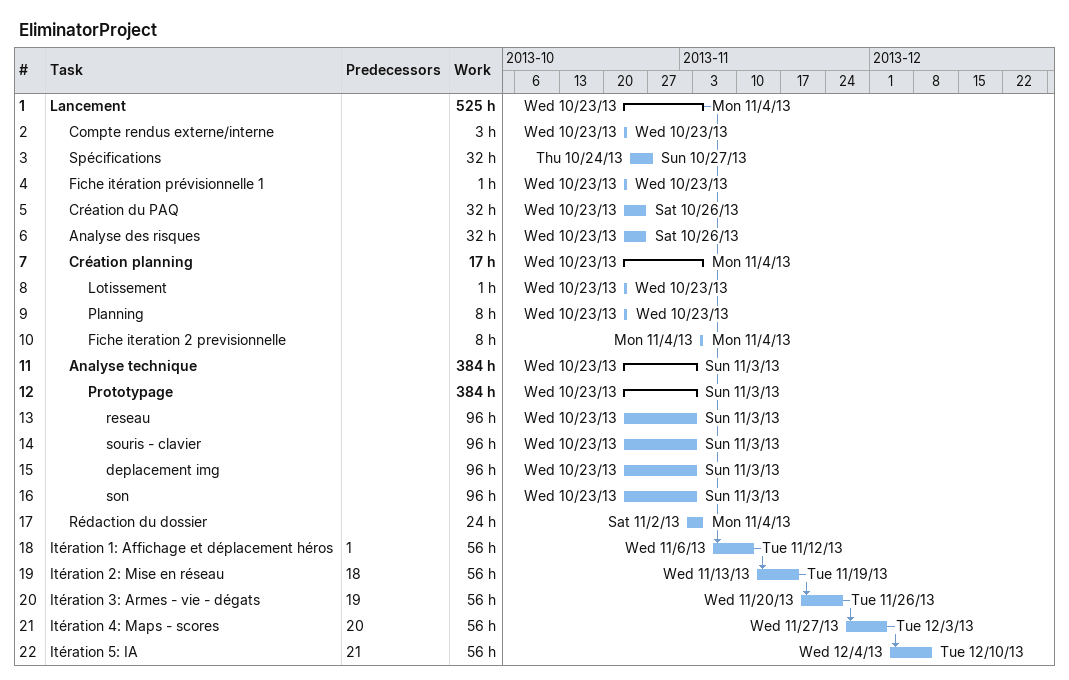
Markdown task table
EliminatorProject

| ID | Level | Task | Start | Finish | Predecessors | Work (h) |
|---|---|---|---|---|---|---|
| 1 | 1 | **Lancement** | 2013-10-23 | 2013-11-04 |  | 525 |
| 2 | 2 | Compte rendus externe/interne | 2013-10-23 | 2013-10-23 |  | 3 |
| 3 | 2 | Spécifications | 2013-10-24 | 2013-10-27 |  | 32 |
| 4 | 2 | Fiche itération prévisionnelle 1 | 2013-10-23 | 2013-10-23 |  | 1 |
| 5 | 2 | Création du PAQ | 2013-10-23 | 2013-10-26 |  | 32 |
| 6 | 2 | Analyse des risques | 2013-10-23 | 2013-10-26 |  | 32 |
| 7 | 2 | **Création planning** | 2013-10-23 | 2013-11-04 |  | 17 |
| 8 | 3 | Lotissement | 2013-10-23 | 2013-10-23 |  | 1 |
| 9 | 3 | Planning | 2013-10-23 | 2013-10-23 |  | 8 |
| 10 | 3 | Fiche iteration 2 previsionnelle | 2013-11-04 | 2013-11-04 |  | 8 |
| 11 | 2 | **Analyse technique** | 2013-10-23 | 2013-11-03 |  | 384 |
| 12 | 3 | **Prototypage** | 2013-10-23 | 2013-11-03 |  | 384 |
| 13 | 4 | reseau | 2013-10-23 | 2013-11-03 |  | 96 |
| 14 | 4 | souris - clavier | 2013-10-23 | 2013-11-03 |  | 96 |
| 15 | 4 | deplacement img | 2013-10-23 | 2013-11-03 |  | 96 |
| 16 | 4 | son | 2013-10-23 | 2013-11-03 |  | 96 |
| 17 | 2 | Rédaction du dossier | 2013-11-02 | 2013-11-04 |  | 24 |
| 18 | 1 | Itération 1: Affichage et déplacement héros | 2013-11-06 | 2013-11-12 | 1 | 56 |
| 19 | 1 | Itération 2: Mise en réseau | 2013-11-13 | 2013-11-19 | 18 | 56 |
| 20 | 1 | Itération 3: Armes - vie - dégats | 2013-11-20 | 2013-11-26 | 19 | 56 |
| 21 | 1 | Itération 4: Maps - scores | 2013-11-27 | 2013-12-03 | 20 | 56 |
| 22 | 1 | Itération 5: IA | 2013-12-04 | 2013-12-10 | 21 | 56 |
